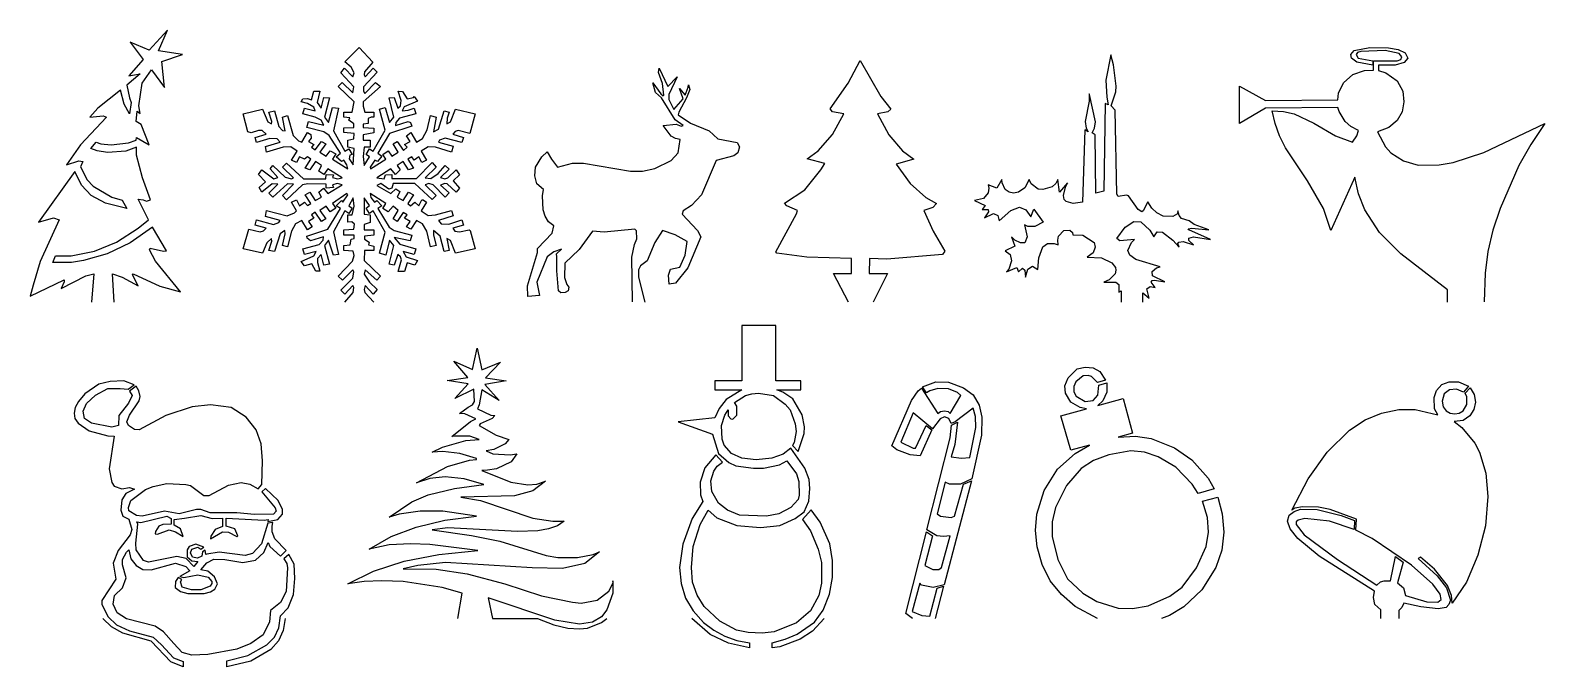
# Model space of a CAD drawing. Extents: x 4880 to 5757, y 411 to 780.
import ezdxf

# ---------------------------------------------------------------- set-up
doc = ezdxf.new("R2010")
doc.units = 0
doc.header["$LTSCALE"] = 23.026116
doc.header["$MEASUREMENT"] = 0

msp = doc.modelspace()

# ---------------------------------------------------------------- linework, layer by layer
at = {"linetype": 'Continuous'}
for points in [[(4928.509869, 622.395915), (4927.588824, 638.744458), (4933.115092, 636.902369), (4942.325538, 631.836623), (4939.101882, 638.283936), (4939.562404, 638.744458), (4954.989902, 631.606362), (4966.963482, 628.382706), (4952.457029, 646.112815), (4949.003112, 652.560127), (4949.233373, 653.711433), (4957.062252, 651.869344), (4958.674081, 652.099605), (4950.61494, 665.685014), (4937.720315, 656.704828), (4924.365168, 650.257516), (4910.779759, 646.573337), (4903.871925, 645.422031), (4893.04965, 645.422031), (4894.431217, 649.10621), (4903.641663, 649.10621), (4916.996811, 651.869344), (4929.891436, 657.165351), (4942.325538, 665.224491), (4948.312328, 670.059976), (4942.325538, 682.033556), (4945.318933, 681.573034), (4947.161023, 680.88225), (4949.463634, 681.573034), (4944.858411, 694.237397), (4941.404494, 707.362284), (4941.404494, 711.967507), (4935.187442, 709.664895), (4924.595429, 708.974112), (4918.608639, 709.895156), (4914.92446, 711.276723), (4918.148116, 714.960902), (4920.680989, 714.039857), (4926.667779, 713.349074), (4936.79927, 714.500379), (4941.174232, 716.112208), (4941.404494, 717.724036), (4948.772851, 713.349074), (4944.167628, 725.092393), (4941.174232, 726.934482), (4941.865016, 732.921272), (4943.476844, 731.539705), (4942.786061, 735.914667), (4944.62815, 749.039553), (4950.154418, 756.868433), (4957.522775, 746.506681), (4956.141208, 761.703917), (4968.114788, 765.618357), (4954.068857, 767.690707), (4959.364864, 779.664288), (4948.772851, 768.15123), (4937.720315, 772.756453), (4945.318933, 762.855223), (4937.029532, 753.414516), (4943.476844, 754.565821), (4935.878226, 747.888248), (4937.259793, 740.519891), (4938.411099, 737.987018), (4937.259793, 731.309444), (4934.266398, 736.835712), (4932.194047, 745.125114), (4919.069161, 734.5331), (4914.463938, 729.467355), (4922.062556, 730.158138), (4924.134907, 729.467355), (4908.93767, 713.349074), (4900.878529, 701.836016), (4908.016625, 704.138627), (4910.319237, 703.678105), (4908.93767, 700.68471), (4912.85211, 693.086092), (4916.306027, 689.401913), (4927.128302, 683.184862), (4933.115092, 681.342772), (4935.878226, 676.507288), (4923.444123, 679.730944), (4915.154721, 684.105906), (4909.628454, 690.092697), (4905.714014, 697.921576), (4884.760248, 668.678409), (4893.279911, 671.211281), (4896.733829, 670.059976), (4885.681293, 645.882554), (4881.536592, 632.297145), (4879.924764, 625.849833), (4899.496962, 635.29054), (4899.496962, 634.139235), (4897.885134, 630.224795), (4912.161326, 637.593152), (4916.766549, 638.744458), (4915.384983, 622.395915)], [(5062.061341, 622.395915), (5066.896826, 627.922183), (5067.127087, 630.915578), (5066.666565, 632.066884), (5062.061341, 627.001139), (5059.75873, 629.30375), (5066.666565, 636.211585), (5067.127087, 639.895764), (5066.666565, 641.047069), (5060.679774, 635.060279), (5058.146902, 637.362891), (5066.436303, 646.112815), (5067.357348, 649.336471), (5066.896826, 651.869344), (5061.370558, 652.329866), (5061.370558, 655.093), (5065.054737, 655.553523), (5065.74552, 658.777179), (5067.357348, 659.237701), (5067.357348, 661.07979), (5061.370558, 661.07979), (5061.370558, 664.303447), (5067.127087, 664.533708), (5067.587609, 667.527103), (5065.975781, 668.90867), (5063.67317, 668.678409), (5063.67317, 672.82311), (5066.206042, 672.82311), (5067.357348, 677.888855), (5066.896826, 682.724339), (5064.363953, 678.119116), (5066.206042, 676.737549), (5064.363953, 673.744154), (5062.061341, 675.125721), (5055.383768, 663.152141), (5058.377163, 650.027255), (5055.383768, 649.566732), (5052.620634, 658.316656), (5050.318022, 655.093), (5053.081156, 644.270726), (5049.8575, 643.810203), (5048.245672, 650.027255), (5046.173321, 647.724643), (5046.173321, 645.422031), (5047.554888, 640.356286), (5045.252277, 640.356286), (5042.949665, 644.500987), (5038.574703, 643.349681), (5036.732614, 645.882554), (5044.100971, 649.10621), (5045.482538, 651.639083), (5038.574703, 650.027255), (5037.653658, 653.250911), (5047.094366, 655.783784), (5049.396978, 658.316656), (5049.627239, 660.158746), (5042.028621, 657.856134), (5040.186531, 659.467962), (5039.95627, 660.619268), (5052.160112, 664.533708), (5059.528469, 676.507288), (5056.995596, 678.119116), (5059.988991, 681.112511), (5060.910036, 680.191467), (5063.67317, 684.566429), (5063.212647, 685.257212), (5054.923245, 679.500683), (5056.765335, 676.737549), (5053.541679, 674.665199), (5051.239067, 677.888855), (5047.554888, 675.355982), (5051.008806, 670.520498), (5048.475933, 669.138931), (5044.791754, 674.434938), (5042.719404, 672.82311), (5044.100971, 670.98102), (5040.877315, 669.138931), (5043.179926, 665.915275), (5040.416792, 664.303447), (5037.193136, 669.599453), (5033.508958, 667.757364), (5031.206346, 663.382402), (5028.903734, 654.402217), (5025.910339, 655.093), (5027.522167, 662.000835), (5027.291906, 663.842924), (5024.528772, 662.000835), (5021.305116, 651.639083), (5018.08146, 652.329866), (5019.693288, 657.625873), (5019.463027, 659.237701), (5016.930154, 656.704828), (5014.397281, 650.718038), (5003.114484, 653.250911), (5006.338141, 664.533708), (5013.015714, 663.152141), (5014.857804, 663.612663), (5016.469632, 665.224491), (5010.022319, 666.836319), (5010.943364, 670.059976), (5020.614333, 667.296842), (5023.837989, 668.448147), (5024.528772, 669.599453), (5016.009109, 671.902065), (5016.699893, 675.355982), (5028.673473, 672.362587), (5032.818174, 673.974415), (5033.96948, 675.125721), (5031.206346, 680.191467), (5033.96948, 681.573034), (5035.811569, 678.119116), (5038.574703, 680.191467), (5040.416792, 678.349377), (5042.258882, 679.500683), (5039.035225, 684.566429), (5041.798359, 685.947996), (5044.791754, 681.112511), (5048.475933, 683.184862), (5046.864105, 685.947996), (5049.627239, 688.250607), (5052.160112, 685.257212), (5060.449513, 690.322958), (5057.686379, 691.013741), (5054.923245, 690.322958), (5055.383768, 688.71113), (5051.239067, 688.250607), (5051.239067, 690.553219), (5040.647054, 690.78348), (5037.423397, 690.322958), (5028.212951, 681.573034), (5025.910339, 684.105906), (5032.357652, 690.553219), (5028.903734, 690.78348), (5020.384071, 683.184862), (5018.08146, 685.487473), (5023.147205, 690.553219), (5019.923549, 690.78348), (5013.936759, 685.947996), (5012.324931, 688.71113), (5016.009109, 691.934786), (5012.09467, 696.309748), (5013.936759, 698.842621), (5020.844594, 693.776875), (5023.147205, 694.467659), (5018.772243, 699.533404), (5020.384071, 701.375493), (5027.522167, 694.69792), (5031.206346, 693.776875), (5032.357652, 694.237397), (5025.910339, 700.454449), (5028.212951, 702.75706), (5038.114181, 693.776875), (5051.008806, 693.776875), (5051.239067, 696.309748), (5055.383768, 696.079487), (5054.923245, 694.467659), (5057.686379, 693.776875), (5060.449513, 694.237397), (5052.160112, 699.533404), (5049.8575, 696.309748), (5046.864105, 698.151837), (5048.475933, 701.375493), (5045.022016, 703.678105), (5041.798359, 698.842621), (5039.035225, 699.993926), (5042.258882, 705.059672), (5040.416792, 706.441239), (5038.574703, 705.059672), (5035.811569, 706.441239), (5033.96948, 703.217583), (5031.206346, 704.59915), (5034.430002, 709.664895), (5030.745824, 712.197768), (5026.370862, 711.967507), (5016.699893, 709.204373), (5016.009109, 712.428029), (5024.528772, 714.960902), (5022.916944, 716.802991), (5018.541982, 717.033252), (5010.943364, 714.730641), (5010.022319, 717.724036), (5016.469632, 719.566125), (5014.16702, 721.638475), (5012.09467, 721.638475), (5007.719708, 720.256908), (5005.877618, 720.947692), (5003.114484, 731.309444), (5014.397281, 734.072578), (5017.390676, 726.704221), (5019.463027, 725.552915), (5019.693288, 726.934482), (5018.08146, 732.230489), (5021.305116, 733.151533), (5023.837989, 723.941087), (5025.910339, 721.638475), (5027.522167, 721.408214), (5025.910339, 729.467355), (5028.903734, 730.3884), (5032.127391, 718.875342), (5035.120786, 715.651685), (5037.193136, 714.960902), (5040.416792, 720.48717), (5042.258882, 719.335864), (5042.489143, 717.263513), (5040.877315, 715.421424), (5044.100971, 713.579335), (5042.719404, 711.967507), (5044.791754, 710.58594), (5048.475933, 715.421424), (5051.008806, 714.039857), (5047.554888, 709.204373), (5051.239067, 706.901761), (5053.541679, 709.895156), (5056.765335, 708.283328), (5054.923245, 705.059672), (5063.67317, 699.533404), (5063.212647, 701.836016), (5061.370558, 704.59915), (5059.988991, 703.678105), (5056.995596, 706.441239), (5059.528469, 708.513589), (5052.850895, 718.875342), (5049.8575, 720.947692), (5039.95627, 723.480565), (5040.877315, 726.934482), (5049.8575, 724.862132), (5048.245672, 727.625266), (5044.791754, 729.467355), (5037.653658, 731.309444), (5038.574703, 734.5331), (5044.791754, 733.151533), (5044.100971, 735.223884), (5040.416792, 737.296234), (5036.732614, 738.217279), (5037.653658, 740.059368), (5040.416792, 740.289629), (5042.719404, 739.368585), (5044.100971, 744.43433), (5047.554888, 744.43433), (5045.94306, 737.987018), (5048.245672, 734.5331), (5049.8575, 740.750152), (5053.081156, 740.519891), (5050.318022, 729.467355), (5052.620634, 726.243699), (5054.923245, 734.993623), (5058.377163, 734.5331), (5055.383768, 721.408214), (5062.061341, 709.664895), (5064.363953, 711.046462), (5066.206042, 707.822806), (5064.824475, 707.362284), (5064.594214, 705.289933), (5066.896826, 701.836016), (5067.357348, 711.276723), (5063.67317, 711.967507), (5063.67317, 716.112208), (5067.127087, 716.802991), (5067.357348, 720.026647), (5061.370558, 720.48717), (5061.370558, 723.250304), (5067.127087, 723.480565), (5067.127087, 725.552915), (5064.363953, 727.625266), (5064.824475, 729.006833), (5061.370558, 729.467355), (5061.370558, 732.230489), (5066.206042, 732.230489), (5067.357348, 738.217279), (5058.146902, 747.197464), (5060.449513, 749.500076), (5066.666565, 743.513286), (5067.127087, 746.967203), (5059.75873, 755.026344), (5061.83108, 757.789478), (5066.666565, 752.723732), (5067.357348, 755.026344), (5065.74552, 758.25), (5062.061341, 761.473656), (5070.350743, 769.763058), (5078.179623, 761.243395), (5073.344138, 755.717127), (5073.113877, 753.875038), (5073.804661, 752.723732), (5078.409884, 757.789478), (5080.712495, 755.486866), (5072.883616, 746.967203), (5072.883616, 744.43433), (5073.574399, 743.052763), (5079.791451, 749.500076), (5082.554585, 747.197464), (5072.653355, 738.217279), (5072.653355, 735.684406), (5073.574399, 732.230489), (5078.870406, 732.230489), (5078.870406, 729.467355), (5077.258578, 729.467355), (5075.416489, 728.54631), (5075.416489, 725.783176), (5072.653355, 725.322654), (5072.653355, 723.480565), (5078.870406, 723.020042), (5078.870406, 720.256908), (5072.653355, 719.105603), (5072.653355, 716.112208), (5076.567795, 716.112208), (5076.567795, 711.967507), (5073.113877, 711.967507), (5072.653355, 706.6715), (5073.113877, 701.375493), (5076.337533, 706.441239), (5074.265183, 707.822806), (5076.337533, 711.046462), (5078.409884, 709.664895), (5085.317719, 721.868737), (5082.094062, 734.072578), (5085.317719, 734.993623), (5087.850591, 726.243699), (5090.383464, 729.467355), (5087.62033, 740.519891), (5090.613725, 740.750152), (5092.686076, 734.5331), (5094.297904, 735.914667), (5094.528165, 739.138324), (5092.916337, 744.43433), (5095.44921, 744.204069), (5097.982082, 740.059368), (5101.666261, 740.750152), (5102.126783, 741.440935), (5103.968873, 738.677801), (5096.370254, 735.454145), (5095.218948, 733.151533), (5098.672866, 733.381795), (5102.126783, 734.5331), (5103.047828, 731.309444), (5093.60712, 728.776571), (5091.53477, 726.243699), (5091.304509, 724.631871), (5098.672866, 726.934482), (5100.054433, 726.243699), (5100.745216, 724.171348), (5087.850591, 720.026647), (5081.173018, 708.513589), (5083.475629, 706.901761), (5080.942757, 703.678105), (5079.330928, 704.59915), (5076.567795, 700.454449), (5076.798056, 699.533404), (5085.778241, 705.059672), (5083.936152, 707.822806), (5087.159808, 709.895156), (5089.232158, 706.901761), (5092.916337, 709.204373), (5089.922942, 714.039857), (5092.225553, 715.421424), (5095.909732, 710.125417), (5097.982082, 711.967507), (5096.600515, 713.579335), (5099.824172, 715.421424), (5097.751821, 718.64508), (5100.284694, 720.48717), (5103.50835, 714.960902), (5106.962268, 717.033252), (5109.725402, 722.098998), (5111.567491, 730.3884), (5114.791147, 729.467355), (5113.40958, 720.947692), (5116.172714, 722.55952), (5119.39637, 733.151533), (5122.389765, 732.230489), (5121.23846, 728.776571), (5121.008198, 725.552915), (5123.080549, 726.704221), (5126.073944, 734.072578), (5137.356741, 731.309444), (5134.363346, 720.026647), (5127.685772, 721.638475), (5125.843683, 721.177953), (5124.462116, 719.566125), (5130.679167, 717.724036), (5129.758122, 714.730641), (5120.087154, 717.263513), (5116.863498, 716.112208), (5116.172714, 714.960902), (5124.692377, 712.65829), (5123.771332, 709.204373), (5114.560886, 711.967507), (5110.185924, 712.197768), (5106.271484, 709.664895), (5109.264879, 704.59915), (5106.501745, 703.217583), (5104.889917, 706.441239), (5102.126783, 704.59915), (5100.745216, 706.441239), (5098.442605, 705.059672), (5101.666261, 699.993926), (5098.903127, 698.842621), (5095.679471, 703.678105), (5092.225553, 701.375493), (5094.067643, 698.842621), (5091.304509, 696.309748), (5088.541375, 699.533404), (5080.482234, 694.237397), (5084.857196, 693.776875), (5085.54798, 696.079487), (5089.232158, 696.309748), (5089.232158, 694.007136), (5103.50835, 694.007136), (5112.488535, 703.217583), (5114.791147, 700.454449), (5108.574096, 694.237397), (5111.797752, 694.007136), (5115.942453, 696.77027), (5120.087154, 701.375493), (5122.389765, 699.303143), (5117.32402, 694.467659), (5119.856893, 693.776875), (5121.698982, 694.237397), (5126.534466, 698.842621), (5128.376556, 696.079487), (5124.692377, 692.625569), (5128.376556, 688.250607), (5126.534466, 685.947996), (5121.23846, 690.78348), (5119.856893, 691.013741), (5117.32402, 690.092697), (5122.389765, 685.717734), (5120.087154, 683.184862), (5113.179319, 690.322958), (5110.646446, 691.013741), (5108.574096, 690.322958), (5114.791147, 684.105906), (5112.488535, 681.803295), (5102.587306, 691.013741), (5089.922942, 691.013741), (5089.232158, 688.250607), (5087.390069, 687.790085), (5082.784846, 691.013741), (5080.482234, 689.862435), (5088.541375, 685.257212), (5091.53477, 688.020346), (5093.837382, 686.408518), (5092.225553, 683.184862), (5095.679471, 681.112511), (5098.903127, 685.947996), (5101.666261, 684.566429), (5098.442605, 679.500683), (5100.054433, 678.119116), (5102.587306, 680.191467), (5104.889917, 678.119116), (5106.501745, 681.573034), (5107.42279, 681.573034), (5109.264879, 680.191467), (5106.271484, 675.125721), (5110.185924, 672.592848), (5114.560886, 672.82311), (5123.771332, 675.355982), (5124.692377, 672.362587), (5116.172714, 669.599453), (5117.784542, 667.757364), (5122.159504, 667.527103), (5129.758122, 670.059976), (5130.679167, 666.836319), (5124.462116, 665.224491), (5125.613422, 663.382402), (5128.376556, 663.152141), (5133.902823, 664.303447), (5134.593607, 663.842924), (5137.356741, 653.250911), (5126.073944, 650.718038), (5123.080549, 658.086395), (5121.008198, 659.237701), (5122.389765, 652.329866), (5119.39637, 651.639083), (5117.093759, 660.619268), (5113.40958, 663.842924), (5113.40958, 661.07979), (5114.791147, 655.093), (5111.567491, 654.402217), (5109.49514, 663.382402), (5106.962268, 667.757364), (5103.50835, 669.599453), (5100.284694, 664.533708), (5097.751821, 665.915275), (5099.824172, 669.138931), (5096.600515, 670.98102), (5097.982082, 672.82311), (5095.679471, 674.204676), (5092.225553, 669.138931), (5089.922942, 670.520498), (5092.916337, 675.355982), (5089.922942, 677.888855), (5087.159808, 674.665199), (5083.936152, 676.507288), (5085.778241, 679.500683), (5076.567795, 685.257212), (5077.028317, 682.954601), (5079.100667, 680.191467), (5080.482234, 681.112511), (5083.475629, 678.119116), (5081.173018, 676.507288), (5087.62033, 665.685014), (5090.613725, 663.842924), (5100.745216, 661.07979), (5099.824172, 657.856134), (5090.613725, 659.698223), (5093.837382, 656.014045), (5103.047828, 653.250911), (5102.126783, 650.027255), (5095.679471, 651.639083), (5097.52156, 648.645688), (5103.968873, 646.573337), (5102.587306, 643.810203), (5097.982082, 645.19177), (5096.600515, 640.126025), (5092.916337, 640.126025), (5094.758426, 646.803598), (5094.297904, 648.645688), (5092.686076, 650.027255), (5090.613725, 643.810203), (5087.62033, 644.270726), (5090.383464, 655.093), (5087.850591, 658.316656), (5085.778241, 649.566732), (5082.094062, 650.718038), (5085.317719, 662.92188), (5078.409884, 675.125721), (5076.337533, 673.744154), (5074.265183, 676.737549), (5076.337533, 678.349377), (5073.113877, 682.724339), (5073.113877, 673.283632), (5076.567795, 672.82311), (5076.567795, 668.448147), (5073.113877, 667.296842), (5073.113877, 664.303447), (5078.870406, 664.303447), (5078.870406, 661.07979), (5073.344138, 660.619268), (5073.344138, 658.777179), (5076.107272, 657.165351), (5075.64675, 655.553523), (5078.870406, 654.862739), (5078.870406, 652.329866), (5073.344138, 652.329866), (5073.113877, 646.573337), (5082.554585, 637.362891), (5080.482234, 635.060279), (5073.804661, 641.047069), (5073.113877, 638.514197), (5076.337533, 633.908973), (5080.712495, 629.764273), (5078.409884, 627.001139), (5073.804661, 632.066884), (5073.113877, 629.764273), (5073.574399, 627.922183), (5078.870406, 622.395915)], [(5523.965228, 622.395915), (5523.965228, 627.691922), (5527.649407, 624.698527), (5526.26784, 629.994534), (5528.109929, 631.376101), (5531.103324, 630.915578), (5528.800713, 633.908973), (5529.261235, 634.830018), (5530.642802, 635.060279), (5536.629592, 634.139235), (5529.491496, 637.593152), (5529.261235, 640.126025), (5531.794108, 642.198375), (5533.866458, 642.889159), (5519.820528, 647.03386), (5516.36661, 649.566732), (5515.215304, 652.329866), (5517.287655, 656.935089), (5519.129744, 658.546918), (5510.610081, 657.856134), (5508.767992, 659.237701), (5513.603476, 665.685014), (5518.669222, 669.138931), (5522.813923, 668.90867), (5527.879668, 664.073185), (5530.18228, 660.158746), (5532.25463, 663.152141), (5535.248025, 662.92188), (5541.234815, 658.316656), (5544.918994, 654.171956), (5544.22821, 656.244306), (5544.688733, 657.165351), (5547.221606, 657.395612), (5553.208396, 655.553523), (5550.445262, 658.086395), (5550.445262, 659.467962), (5553.208396, 660.158746), (5563.109626, 658.546918), (5550.445262, 664.303447), (5550.215001, 664.763969), (5552.287351, 665.224491), (5562.188581, 664.303447), (5553.668918, 667.296842), (5550.675523, 669.369192), (5546.300561, 670.750759), (5544.918994, 672.592848), (5544.22821, 675.125721), (5543.997949, 673.513893), (5541.234815, 671.902065), (5535.708548, 672.132326), (5532.024369, 673.974415), (5529.030974, 676.737549), (5526.728362, 680.421728), (5524.19549, 675.125721), (5523.274445, 674.665199), (5521.202094, 676.046766), (5515.675827, 683.875645), (5514.524521, 684.336168), (5509.689036, 683.415123), (5508.767992, 684.79669), (5507.846947, 733.381795), (5505.544336, 735.914667), (5508.30747, 743.973808), (5508.537731, 747.427725), (5506.925903, 759.631567), (5505.314074, 765.388096), (5502.550941, 750.881643), (5503.011463, 740.980413), (5503.932507, 736.605451), (5502.090418, 737.296234), (5501.399635, 686.638779), (5496.794412, 685.487473), (5496.333889, 719.105603), (5494.4918, 720.256908), (5495.873367, 723.020042), (5496.56415, 726.704221), (5493.110233, 742.592241), (5492.879972, 742.822502), (5492.879972, 738.677801), (5490.57736, 726.934482), (5491.037883, 723.020042), (5492.189188, 720.947692), (5490.347099, 722.098998), (5488.965532, 680.191467), (5483.669525, 679.500683), (5479.524825, 680.651989), (5478.373519, 681.803295), (5477.912996, 684.105906), (5479.064302, 688.941391), (5480.215608, 691.474263), (5475.610385, 685.947996), (5474.68934, 693.316353), (5473.538034, 691.013741), (5471.465684, 689.171652), (5465.939416, 687.559824), (5463.406543, 687.790085), (5459.261842, 690.78348), (5458.110537, 693.316353), (5455.577664, 688.480868), (5451.893485, 685.947996), (5449.130351, 685.487473), (5446.597479, 685.947996), (5444.294867, 687.559824), (5442.452778, 691.474263), (5442.222517, 693.316353), (5439.459383, 688.250607), (5434.393637, 690.322958), (5434.854159, 688.250607), (5434.393637, 685.717734), (5431.630503, 682.263817), (5426.564758, 681.112511), (5432.551548, 678.349377), (5430.93972, 676.046766), (5434.393637, 676.046766), (5434.623898, 674.665199), (5432.321287, 671.211281), (5437.387032, 673.744154), (5439.919905, 672.592848), (5440.84095, 669.369192), (5447.518523, 675.355982), (5452.584269, 677.428333), (5456.268447, 675.816505), (5459.031581, 671.671804), (5460.873671, 676.277027), (5466.169677, 668.678409), (5461.334193, 666.145536), (5457.419753, 666.145536), (5455.347403, 667.066581), (5456.959231, 660.158746), (5455.577664, 656.704828), (5453.044791, 656.704828), (5449.821135, 658.316656), (5447.979046, 660.158746), (5449.821135, 654.862739), (5444.294867, 652.099605), (5447.058001, 650.027255), (5447.979046, 646.343076), (5446.367217, 641.507592), (5444.985651, 639.895764), (5450.972441, 642.428636), (5451.893485, 639.895764), (5454.196097, 641.968114), (5455.577664, 640.816808), (5456.038186, 636.902369), (5457.419753, 641.507592), (5459.952626, 643.11942), (5463.176282, 641.277331), (5463.636804, 647.954904), (5465.939416, 654.402217), (5468.70255, 656.244306), (5472.61699, 656.244306), (5474.919601, 655.553523), (5474.68934, 658.316656), (5475.149862, 660.619268), (5478.143258, 663.842924), (5481.597175, 664.073185), (5483.209003, 662.691618), (5483.439264, 661.310052), (5489.195793, 661.07979), (5495.643106, 656.935089), (5496.333889, 654.171956), (5495.182583, 650.948299), (5491.728666, 648.415427), (5500.018068, 647.954904), (5506.004858, 645.19177), (5508.077208, 642.428636), (5508.30747, 640.816808), (5507.846947, 638.744458), (5504.39303, 635.29054), (5501.399635, 633.908973), (5508.30747, 633.908973), (5509.919298, 632.527407), (5509.919298, 628.152444), (5511.300865, 628.843228), (5511.300865, 622.395915)], [(5700.345277, 622.395915), (5700.345277, 629.534011), (5673.17446, 650.257516), (5660.970619, 662.691618), (5652.450956, 675.816505), (5648.766777, 685.026951), (5646.694427, 694.69792), (5632.648496, 663.842924), (5628.503795, 676.507288), (5619.293349, 692.625569), (5606.398724, 711.737246), (5602.944806, 718.64508), (5600.411934, 725.783176), (5598.800105, 733.151533), (5605.247418, 732.691011), (5611.464469, 731.309444), (5622.977527, 726.013437), (5635.41163, 718.64508), (5645.31286, 714.960902), (5647.845732, 718.64508), (5648.766777, 721.638475), (5644.391815, 723.941087), (5640.937898, 726.934482), (5637.48398, 732.691011), (5636.793197, 734.993623), (5594.885666, 734.5331), (5579.91869, 725.783176), (5579.91869, 747.427725), (5594.885666, 739.138324), (5636.793197, 739.368585), (5637.253719, 743.283024), (5640.016853, 749.269815), (5645.543121, 754.105299), (5652.220695, 756.407911), (5657.516701, 756.638172), (5657.516701, 761.934178), (5671.10211, 761.934178), (5673.17446, 762.855223), (5673.865244, 764.23679), (5672.253415, 766.30914), (5664.194275, 767.920969), (5650.148344, 767.460446), (5648.075994, 766.769663), (5647.38521, 765.618357), (5648.536516, 763.546007), (5657.056179, 761.934178), (5657.056179, 759.401306), (5647.845732, 761.243395), (5644.622076, 763.546007), (5644.391815, 765.618357), (5646.233904, 767.920969), (5655.21409, 769.763058), (5666.036364, 769.532797), (5671.792893, 768.611752), (5675.707333, 766.539402), (5677.319161, 763.546007), (5675.246811, 761.013134), (5669.950804, 759.401306), (5660.279835, 759.401306), (5660.279835, 756.407911), (5664.654797, 755.026344), (5671.10211, 750.42112), (5674.325766, 744.43433), (5675.016549, 738.217279), (5674.095505, 732.46075), (5671.10211, 727.395004), (5666.266625, 723.480565), (5659.819313, 720.947692), (5664.424536, 712.197768), (5667.417931, 708.74385), (5674.786288, 704.138627), (5683.305951, 701.605755), (5695.509793, 701.836016), (5703.568933, 703.217583), (5721.299043, 708.974112), (5756.529, 725.783176), (5748.469859, 713.579335), (5741.562025, 701.375493), (5730.73975, 676.507288), (5726.595049, 664.073185), (5723.601654, 651.639083), (5721.989826, 639.20498), (5721.529304, 622.626177)], [(5228.54016, 622.626177), (5228.079638, 648.415427), (5229.691466, 655.783784), (5231.073033, 659.00744), (5230.842772, 663.612663), (5229.921727, 664.533708), (5212.191618, 662.92188), (5205.283783, 663.382402), (5197.685165, 652.790389), (5189.395763, 644.961509), (5189.165502, 636.672107), (5190.547069, 632.527407), (5191.698375, 631.14584), (5191.237852, 628.843228), (5189.626024, 627.922183), (5187.093151, 627.691922), (5185.711584, 628.843228), (5184.79054, 640.586547), (5184.79054, 648.645688), (5184.560279, 650.257516), (5187.323412, 653.02065), (5182.94845, 651.408822), (5179.034011, 648.645688), (5173.047221, 633.908973), (5174.659049, 626.310355), (5167.981475, 625.619572), (5167.751214, 631.836623), (5173.507743, 651.17856), (5173.507743, 653.481172), (5182.027406, 662.231096), (5182.94845, 666.606058), (5179.955055, 668.90867), (5177.882705, 672.132326), (5176.731399, 675.816505), (5176.501138, 683.875645), (5176.96166, 687.559824), (5173.047221, 690.78348), (5171.895915, 695.388703), (5172.356437, 700.454449), (5176.040616, 706.441239), (5179.034011, 709.434634), (5181.566883, 705.059672), (5185.020801, 700.454449), (5193.770725, 702.75706), (5200.218037, 702.75706), (5227.388854, 698.151837), (5234.296689, 698.151837), (5241.434785, 699.763665), (5250.875493, 704.368888), (5255.020194, 708.74385), (5256.171499, 716.57273), (5253.408365, 717.033252), (5250.875493, 718.414819), (5246.270269, 724.631871), (5253.868888, 725.322654), (5256.632022, 724.171348), (5257.783327, 724.631871), (5253.178104, 727.855527), (5245.349225, 740.519891), (5241.895307, 743.743547), (5240.283479, 749.269815), (5244.888702, 742.822502), (5246.270269, 741.671196), (5246.730792, 742.131719), (5245.809747, 748.809292), (5243.507136, 755.256605), (5243.967658, 757.789478), (5249.033403, 747.197464), (5254.32941, 752.723732), (5249.493926, 742.592241), (5249.493926, 739.598846), (5252.487321, 733.842317), (5257.783327, 740.059368), (5255.710977, 746.046158), (5258.934633, 742.131719), (5260.776723, 746.736942), (5261.006984, 748.118509), (5261.697767, 745.355375), (5259.855678, 740.519891), (5255.250455, 732.230489), (5255.020194, 730.848922), (5262.158289, 726.013437), (5272.980564, 721.408214), (5277.816048, 716.802991), (5289.098845, 714.730641), (5290.480412, 712.197768), (5289.559368, 708.74385), (5287.256756, 707.132022), (5276.895004, 704.368888), (5268.375341, 684.566429), (5262.618812, 678.349377), (5257.783327, 675.125721), (5257.322805, 673.283632), (5266.072729, 663.842924), (5268.14508, 660.158746), (5260.546461, 642.198375), (5253.408365, 633.448451), (5249.724187, 632.757668), (5249.263665, 638.053674), (5250.41497, 641.507592), (5255.941238, 642.658898), (5258.934633, 649.566732), (5260.085939, 657.395612), (5253.178104, 661.310052), (5245.809747, 663.842924), (5241.434785, 656.935089), (5237.059823, 646.343076), (5233.145383, 643.349681), (5231.994078, 641.047069), (5231.994078, 636.902369), (5235.678256, 622.395915)], [(5353.57197, 622.395915), (5344.822046, 638.974719), (5355.183798, 638.974719), (5355.183798, 647.724643), (5329.394548, 648.415427), (5312.124961, 650.718038), (5311.434178, 651.408822), (5323.407758, 673.513893), (5324.098542, 675.355982), (5317.88149, 678.119116), (5316.499923, 679.730944), (5328.243242, 687.329563), (5337.453689, 698.842621), (5339.7563, 702.526799), (5329.624809, 705.289933), (5336.072122, 709.895156), (5344.361524, 719.335864), (5350.808836, 731.309444), (5344.361524, 732.46075), (5342.979957, 734.302839), (5353.341709, 749.039553), (5360.249544, 762.16444), (5372.223124, 741.440935), (5377.979653, 734.072578), (5376.367825, 732.46075), (5370.381035, 731.309444), (5376.828347, 719.105603), (5384.887488, 709.895156), (5391.3348, 705.059672), (5381.203309, 702.296538), (5389.26245, 691.013741), (5398.242635, 682.954601), (5404.459686, 679.500683), (5402.387336, 677.198072), (5397.091329, 675.355982), (5402.617597, 663.382402), (5409.295171, 651.869344), (5407.913604, 650.027255), (5375.677041, 647.264121), (5365.775811, 647.724643), (5365.54555, 638.974719), (5376.137564, 638.974719), (5367.848162, 622.395915)], [(5339.526039, 439.338293), (5332.618204, 431.969936), (5325.480108, 427.364713), (5313.736789, 422.989751), (5309.361827, 422.298967), (5309.361827, 425.292363), (5316.960446, 427.364713), (5323.86828, 430.358108), (5333.76951, 437.265943), (5338.835256, 444.173778), (5342.519434, 453.384224), (5344.361524, 463.055193), (5344.361524, 472.956423), (5342.749695, 482.627391), (5337.223428, 495.061494), (5331.927421, 502.19959), (5326.861675, 496.673322), (5331.466899, 489.995748), (5336.072122, 479.403735), (5337.914211, 471.805117), (5337.914211, 459.831537), (5336.302383, 452.693441), (5331.466899, 443.713255), (5323.407758, 436.805421), (5310.513133, 431.739675), (5303.605298, 430.81863), (5295.546158, 431.279153), (5288.638323, 432.66072), (5278.967354, 437.726465), (5269.987169, 446.246128), (5265.842468, 452.923702), (5263.309595, 460.292059), (5262.618812, 468.811722), (5263.539856, 481.015563), (5267.684557, 493.679927), (5272.289781, 501.969329), (5277.355526, 497.594367), (5288.868584, 493.219405), (5302.684254, 492.068099), (5313.736789, 493.219405), (5322.716975, 497.133844), (5327.78272, 501.048284), (5330.545854, 507.265335), (5331.236637, 514.633693), (5330.776115, 519.699438), (5328.243242, 526.377012), (5320.184102, 537.89007), (5315.80914, 534.436152), (5309.131566, 532.133541), (5300.151381, 531.212496), (5291.861979, 532.133541), (5285.875189, 534.896675), (5281.500227, 539.732159), (5280.348921, 543.186076), (5280.11866, 551.014956), (5281.960749, 557.001746), (5283.802839, 559.995141), (5283.802839, 556.541224), (5285.414667, 554.929396), (5286.565972, 554.699134), (5288.868584, 557.001746), (5288.868584, 562.297753), (5287.487017, 564.370103), (5293.93433, 568.284543), (5297.618508, 569.435849), (5301.532948, 569.66611), (5310.052611, 568.284543), (5316.960446, 563.449059), (5319.723579, 559.995141), (5322.716975, 551.936001), (5323.177497, 547.561038), (5322.026191, 541.113726), (5321.105146, 539.501898), (5324.328803, 536.04798), (5327.78272, 546.409733), (5328.012981, 550.324172), (5326.631414, 557.232007), (5321.335408, 566.442454), (5315.578879, 570.356893), (5312.124961, 571.73846), (5325.940631, 571.73846), (5325.940631, 576.804206), (5311.434178, 576.804206), (5311.434178, 608.810507), (5291.861979, 608.810507), (5291.861979, 576.804206), (5276.20422, 576.804206), (5276.20422, 571.73846), (5291.861979, 571.73846), (5282.651533, 565.981931), (5278.737093, 560.916186), (5276.20422, 555.389918), (5255.020194, 553.087306), (5274.822653, 545.94921), (5278.276571, 534.896675), (5284.263361, 529.600668), (5288.408062, 527.758579), (5298.539553, 526.377012), (5304.296082, 526.377012), (5313.506528, 528.219101), (5317.88149, 530.521713), (5323.407758, 523.153356), (5324.789325, 518.548132), (5325.019586, 510.719253), (5324.328803, 508.18638), (5320.184102, 503.581157), (5313.276267, 499.896978), (5306.138171, 498.515411), (5290.480412, 499.206195), (5283.572577, 501.969329), (5278.276571, 506.11403), (5274.362131, 512.791603), (5273.901609, 519.008655), (5275.513437, 524.534922), (5277.585787, 527.528318), (5280.579182, 529.830929), (5276.664743, 533.97563), (5270.447691, 526.607273), (5267.684557, 518.317871), (5267.914818, 510.949514), (5269.296385, 507.035074), (5263.079334, 497.133844), (5257.553066, 482.39713), (5255.710977, 468.811722), (5256.632022, 459.601275), (5259.164894, 451.081612), (5263.539856, 443.713255), (5269.526647, 437.035682), (5275.513437, 432.66072), (5281.960749, 429.206802), (5288.868584, 426.673929), (5296.236941, 425.292363), (5296.236941, 422.298967), (5284.0331, 425.062101), (5273.441086, 430.127847), (5262.849073, 439.338293)], [(5127.455511, 439.338293), (5129.988384, 454.075008), (5118.245064, 457.298664), (5095.679471, 460.752581), (5083.475629, 461.213103), (5073.113877, 460.752581), (5063.67317, 459.371014), (5078.640145, 466.739371), (5096.370254, 472.4959), (5116.402975, 476.41034), (5138.968569, 478.712952), (5111.106969, 482.166869), (5100.284694, 482.627391), (5087.62033, 481.936608), (5076.107272, 479.403735), (5088.771636, 486.772092), (5103.278089, 492.29836), (5119.856893, 496.2128), (5138.277785, 498.515411), (5118.705587, 501.508806), (5105.580701, 501.508806), (5093.376859, 499.666717), (5087.62033, 498.054889), (5100.745216, 506.804813), (5110.185924, 510.949514), (5125.38316, 514.633693), (5142.422486, 516.936304), (5131.139689, 520.15996), (5120.087154, 521.311266), (5111.106969, 520.390222), (5103.50835, 517.857349), (5121.468721, 527.298056), (5134.133085, 530.982235), (5138.277785, 531.442757), (5138.277785, 531.90328), (5128.606817, 534.896675), (5118.705587, 536.04798), (5112.488535, 535.587458), (5118.475326, 538.580853), (5132.060734, 542.265032), (5139.659352, 542.955815), (5134.363346, 544.797905), (5125.613422, 544.797905), (5124.001593, 544.567643), (5134.823868, 553.317567), (5137.817263, 554.929396), (5131.369951, 557.69253), (5128.376556, 557.922791), (5133.442301, 561.606969), (5135.975174, 562.988536), (5137.12648, 564.830625), (5136.665957, 571.968721), (5125.613422, 566.672715), (5133.442301, 575.192378), (5121.23846, 577.034467), (5133.21204, 578.876556), (5125.152899, 588.317264), (5135.975174, 583.481779), (5138.508047, 595.685621), (5141.27118, 583.251518), (5152.093455, 587.62648), (5143.343531, 578.646295), (5155.317111, 576.804206), (5143.11327, 574.731855), (5151.402672, 565.521409), (5141.27118, 571.73846), (5139.659352, 562.988536), (5138.738308, 560.685925), (5146.567187, 557.001746), (5148.869799, 556.771485), (5147.257971, 555.159657), (5140.350136, 551.936001), (5139.659352, 551.014956), (5149.560582, 545.488688), (5156.928939, 542.955815), (5154.856589, 540.422943), (5148.179015, 537.199286), (5143.804053, 536.278242), (5147.718493, 534.666414), (5157.619723, 533.97563), (5161.534163, 534.666414), (5158.310506, 530.06119), (5149.790843, 525.916489), (5144.494837, 525.225706), (5141.27118, 524.995445), (5158.080245, 518.317871), (5167.981475, 516.706043), (5173.047221, 517.166565), (5178.112966, 518.778393), (5170.744609, 513.252126), (5160.152596, 510.258731), (5129.067339, 509.567947), (5140.580397, 507.725858), (5170.744609, 497.364106), (5182.487928, 495.752277), (5188.935241, 495.752277), (5185.020801, 492.989144), (5179.955055, 491.147054), (5173.738004, 489.995748), (5161.994685, 489.765487), (5121.698982, 491.837838), (5112.488535, 490.686532), (5135.28439, 487.462876), (5151.632933, 484.008958), (5178.573488, 475.719557), (5185.251062, 474.568251), (5196.76412, 474.568251), (5205.744305, 476.41034), (5209.428484, 478.022168), (5200.908821, 471.114333), (5188.014196, 468.351199), (5170.514348, 468.581461), (5120.317415, 471.805117), (5104.199134, 469.963028), (5095.679471, 468.120938), (5114.791147, 467.890677), (5132.751518, 465.127543), (5154.626328, 459.371014), (5175.810354, 452.463179), (5193.770725, 448.779001), (5198.83647, 448.318479), (5208.046917, 449.930307), (5214.724491, 455.226313), (5217.257363, 460.061798), (5217.027102, 461.213103), (5217.027102, 454.075008), (5213.573185, 444.404039), (5210.57979, 440.259338), (5205.283783, 437.265943), (5197.915426, 436.114637), (5183.639234, 438.417249), (5144.955359, 451.311874), (5147.488232, 439.338293), (5173.507743, 439.338293), (5182.94845, 435.654115), (5191.007591, 433.812025), (5197.915426, 433.351503), (5202.520649, 433.812025), (5210.57979, 437.035682), (5213.573185, 439.338293)], [(5497.715456, 439.338293), (5484.820831, 446.246128), (5476.761691, 453.153963), (5470.314378, 461.213103), (5465.709155, 470.653811), (5462.71576, 480.785302), (5461.794715, 490.22601), (5462.485499, 499.666717), (5466.860461, 513.482387), (5474.459079, 525.686228), (5484.820831, 534.896675), (5493.110233, 539.732159), (5482.287958, 536.738764), (5476.531429, 556.541224), (5491.268144, 560.685925), (5487.583965, 561.376708), (5482.287958, 564.600364), (5479.064302, 569.66611), (5478.834041, 574.041072), (5480.67613, 578.646295), (5485.972137, 583.712041), (5490.57736, 584.863346), (5495.182583, 584.402824), (5499.097023, 582.330474), (5502.320679, 577.264728), (5497.715456, 575.883161), (5494.261539, 579.337079), (5492.189188, 580.027862), (5489.426054, 579.797601), (5485.051092, 576.343683), (5483.899787, 573.58055), (5483.899787, 570.587154), (5485.281354, 568.054282), (5490.57736, 564.830625), (5495.182583, 565.521409), (5497.945717, 568.514804), (5498.40624, 574.271333), (5503.011463, 575.6529), (5503.011463, 570.356893), (5500.708851, 565.291148), (5497.945717, 562.528014), (5512.45217, 566.672715), (5517.978438, 546.639994), (5509.689036, 544.337382), (5519.590266, 544.797905), (5528.800713, 543.416338), (5542.15586, 538.120331), (5552.287351, 531.212496), (5561.728059, 520.620483), (5565.181976, 514.403431), (5555.97153, 511.640298), (5552.517612, 517.166565), (5543.076905, 526.837534), (5532.715152, 532.824324), (5524.886273, 535.587458), (5517.057394, 536.278242), (5504.162769, 533.97563), (5495.412845, 530.751974), (5488.274749, 526.146751), (5479.755086, 516.245521), (5473.307773, 503.581157), (5471.465684, 495.291755), (5471.465684, 486.772092), (5474.68934, 473.416945), (5480.215608, 462.364409), (5489.195793, 454.075008), (5497.254934, 449.239523), (5509.689036, 445.325083), (5517.978438, 445.094822), (5526.958623, 446.70665), (5539.622987, 452.232918), (5546.761083, 457.528925), (5555.050485, 468.581461), (5560.576753, 481.015563), (5561.95832, 489.304965), (5561.267536, 497.824628), (5558.504402, 507.265335), (5567.254326, 509.567947), (5569.787199, 499.896978), (5570.708244, 489.304965), (5569.556938, 478.943213), (5566.103021, 468.811722), (5558.04388, 455.917097), (5547.682128, 446.015867), (5539.392726, 441.180383), (5534.787503, 439.338293)], [(5027.522167, 439.338293), (5026.370862, 432.430458), (5023.607728, 426.443668), (5019.232766, 421.377923), (5007.489447, 414.700349), (4993.673777, 411.476693), (4993.673777, 414.93061), (5005.877618, 417.924005), (5016.930154, 424.141057), (5021.305116, 428.516019), (5023.837989, 434.042287), (5024.759034, 440.950121), (5029.133996, 445.555345), (5032.357652, 453.153963), (5033.048435, 462.59467), (5032.587913, 470.884072), (5029.594518, 476.41034), (5026.601123, 473.877467), (5028.443212, 471.114333), (5028.903734, 468.581461), (5027.98269, 454.996052), (5024.759034, 448.54874), (5019.002505, 443.943516), (5018.311721, 437.496204), (5014.627542, 429.897586), (5007.489447, 424.83184), (4999.430306, 421.608184), (4982.621241, 418.614789), (4973.410795, 418.154267), (4967.884527, 419.766095), (4963.049043, 424.83184), (4957.062252, 431.739675), (4952.226768, 434.963331), (4935.647965, 439.108032), (4930.121697, 442.56195), (4927.819085, 447.627695), (4928.74013, 452.693441), (4933.345353, 457.068403), (4935.417703, 462.824932), (4933.345353, 470.42355), (4933.345353, 473.416945), (4935.647965, 477.791907), (4937.029532, 479.173474), (4938.180837, 473.877467), (4941.174232, 469.963028), (4945.088672, 467.660416), (4949.924157, 467.430155), (4963.970087, 471.344595), (4969.956877, 469.502505), (4972.259489, 466.969632), (4966.50296, 463.745976), (4968.805572, 463.055193), (4976.864712, 464.667021), (4982.851502, 463.285454), (4984.923853, 460.752581), (4984.923853, 459.601275), (4984.002808, 457.989447), (4978.706802, 455.917097), (4973.180534, 455.917097), (4967.884527, 457.528925), (4966.963482, 460.52232), (4967.654266, 461.903887), (4965.581915, 463.055193), (4963.970087, 460.752581), (4963.739826, 457.298664), (4966.963482, 454.996052), (4971.108183, 453.844746), (4980.548891, 453.844746), (4984.233069, 454.765791), (4986.765942, 456.377619), (4988.37777, 459.371014), (4986.535681, 463.515715), (4982.621241, 466.739371), (4978.706802, 467.430155), (4982.160719, 471.574856), (4986.075159, 473.647206), (4992.522471, 473.416945), (5002.884223, 471.805117), (5010.25258, 473.186684), (5015.088065, 477.561646), (5017.620938, 483.318175), (5018.541982, 481.015563), (5024.759034, 475.489295), (5027.98269, 478.712952), (5021.535377, 485.390525), (5019.923549, 489.535226), (5019.923549, 492.758882), (5020.384071, 494.831233), (5017.390676, 494.600972), (5013.706498, 482.627391), (5008.640752, 476.870862), (5004.26579, 475.719557), (4989.298815, 477.791907), (4982.160719, 476.640601), (4981.469935, 476.41034), (4981.239674, 478.943213), (4979.627846, 478.022168), (4979.167324, 475.489295), (4976.634451, 474.33799), (4973.871317, 474.798512), (4972.720011, 477.331385), (4973.410795, 479.403735), (4976.864712, 480.555041), (4978.706802, 479.403735), (4980.31863, 480.555041), (4975.713406, 482.39713), (4971.798967, 481.015563), (4970.647661, 479.173474), (4970.647661, 475.028773), (4973.410795, 472.726161), (4976.864712, 472.265639), (4974.562101, 469.502505), (4970.187139, 474.107728), (4964.660871, 475.259034), (4948.312328, 472.035378), (4945.549194, 472.956423), (4941.174232, 479.173474), (4940.943971, 482.857653), (4942.095277, 493.910188), (4941.634755, 495.291755), (4943.937366, 494.831233), (4958.904342, 498.515411), (4961.437215, 497.133844), (4961.437215, 493.910188), (4956.60173, 493.679927), (4954.299119, 492.758882), (4952.457029, 489.765487), (4952.226768, 488.38392), (4953.608335, 488.153659), (4960.285909, 490.686532), (4963.970087, 489.535226), (4968.345049, 486.772092), (4966.963482, 491.147054), (4963.279304, 493.449666), (4963.279304, 496.673322), (4969.266094, 497.364106), (4978.706802, 498.975934), (4985.154114, 497.133844), (4991.140904, 497.364106), (4991.140904, 492.528621), (4986.996203, 490.916793), (4984.463331, 487.002353), (4984.233069, 485.390525), (4991.140904, 489.535226), (4994.594822, 489.304965), (4999.430306, 486.772092), (5000.121089, 487.232615), (4998.279, 491.147054), (4993.213255, 492.758882), (4993.213255, 497.364106), (5015.318326, 496.2128), (5017.620938, 496.673322), (5017.390676, 495.522016), (5023.147205, 496.673322), (5025.910339, 499.666717), (5025.910339, 502.429851), (5023.377467, 507.725858), (5016.009109, 514.633693), (5013.936759, 512.561342), (5021.765638, 503.350896), (5022.226161, 501.508806), (5020.614333, 499.666717), (5009.792058, 499.436456), (4999.430306, 500.587762), (4984.002808, 500.587762), (4978.706802, 502.429851), (4976.173929, 502.429851), (4966.042438, 499.896978), (4957.522775, 501.508806), (4944.62815, 498.515411), (4941.404494, 498.975934), (4937.029532, 501.739068), (4936.79927, 503.581157), (4938.180837, 507.725858), (4946.7005, 513.942909), (4951.075462, 515.784998), (4958.904342, 517.396827), (4969.956877, 516.936304), (4972.720011, 516.245521), (4980.31863, 510.488992), (4983.542286, 510.488992), (4994.594822, 516.475782), (5001.963179, 518.08761), (5007.028924, 517.166565), (5011.864409, 514.403431), (5013.936759, 516.936304), (5014.397281, 530.521713), (5013.476237, 540.422943), (5010.713103, 548.482083), (5004.956574, 555.85044), (4996.20665, 561.376708), (4984.233069, 562.988536), (4973.641056, 561.83723), (4958.443819, 556.771485), (4943.016322, 548.482083), (4940.253188, 548.712344), (4936.79927, 551.014956), (4935.878226, 553.087306), (4937.259793, 557.001746), (4943.016322, 565.291148), (4943.476844, 567.824021), (4942.786061, 571.047677), (4941.174232, 573.810811), (4937.259793, 570.817416), (4938.871621, 568.284543), (4936.79927, 563.909581), (4931.273003, 556.771485), (4931.042741, 551.014956), (4927.128302, 550.093911), (4915.384983, 552.396523), (4911.240282, 555.159657), (4910.549498, 559.304358), (4912.391587, 563.67932), (4917.687594, 568.514804), (4924.82569, 572.429244), (4931.963786, 572.429244), (4936.569009, 571.968721), (4940.022927, 574.501594), (4934.036136, 576.804206), (4926.207257, 576.573945), (4919.529683, 574.962117), (4911.470543, 569.435849), (4907.786364, 564.830625), (4905.944275, 561.376708), (4905.253491, 558.153052), (4905.714014, 555.159657), (4907.556103, 552.396523), (4914.003416, 548.021561), (4924.82569, 545.028166), (4928.509869, 544.797905), (4925.516474, 525.916489), (4927.128302, 518.08761), (4928.509869, 516.01526), (4932.884831, 514.403431), (4937.259793, 515.094215), (4940.253188, 514.17317), (4935.187442, 511.640298), (4932.884831, 507.956119), (4932.424308, 501.969329), (4933.575614, 498.515411), (4937.029532, 496.903583), (4938.64136, 490.916793), (4937.720315, 487.693137), (4930.81248, 478.712952), (4927.819085, 471.344595), (4929.430913, 462.134148), (4921.371773, 449.700045), (4921.371773, 447.397434), (4925.055951, 440.259338), (4929.891436, 435.654115), (4937.259793, 432.200197), (4951.075462, 428.516019), (4955.910947, 424.141057), (4962.818781, 416.542438), (4968.345049, 414.470088), (4968.345049, 411.476693), (4961.206953, 414.239827), (4949.924157, 426.213407), (4933.575614, 430.81863), (4926.898041, 434.502809), (4921.832295, 439.338293)], [(5390.644017, 439.338293), (5386.729577, 442.331688), (5398.703157, 489.535226), (5402.157075, 487.232615), (5397.782113, 469.963028), (5402.387336, 467.660416), (5405.841253, 467.660416), (5407.453081, 468.811722), (5412.288566, 487.232615), (5408.604387, 486.772092), (5404.689948, 487.232615), (5398.933419, 490.686532), (5412.288566, 543.87686), (5413.20961, 551.245217), (5416.663528, 552.857045), (5415.0517, 539.96242), (5412.979349, 532.824324), (5418.966139, 532.133541), (5423.801624, 532.594063), (5427.255541, 549.86365), (5427.02528, 556.310963), (5425.643713, 561.146447), (5415.281961, 553.087306), (5412.979349, 552.166262), (5411.597782, 555.159657), (5409.06491, 556.080701), (5406.532037, 554.929396), (5402.157075, 549.172867), (5390.874278, 558.383313), (5383.736182, 541.343987), (5390.874278, 537.89007), (5392.255845, 537.89007), (5398.472896, 551.014956), (5401.696552, 548.482083), (5395.018979, 533.515108), (5389.26245, 533.97563), (5381.43357, 536.969025), (5378.670436, 539.271637), (5389.953233, 565.521409), (5393.867673, 571.047677), (5395.709762, 572.659505), (5405.15047, 557.922791), (5406.762298, 559.074096), (5409.06491, 559.534619), (5411.13726, 559.074096), (5412.288566, 557.922791), (5418.505617, 568.284543), (5416.663528, 570.126632), (5411.367521, 572.198983), (5405.15047, 572.429244), (5400.545247, 571.047677), (5398.703157, 569.896371), (5396.400546, 573.350288), (5403.999164, 576.343683), (5411.367521, 576.113422), (5420.117445, 572.889766), (5425.643713, 568.745065), (5429.09763, 562.758275), (5430.709459, 555.85044), (5430.479197, 545.488688), (5424.95293, 520.15996), (5418.275356, 517.166565), (5412.058305, 517.166565), (5409.525432, 518.317871), (5404.920209, 499.896978), (5406.762298, 498.515411), (5412.979349, 497.824628), (5414.821439, 498.515411), (5420.117445, 517.166565), (5424.722668, 519.008655), (5408.834648, 458.910492), (5402.617597, 457.298664), (5395.709762, 458.680231), (5394.788718, 459.831537), (5390.413756, 443.482994), (5395.940023, 441.180383), (5400.545247, 440.71986), (5404.920209, 456.838141), (5408.604387, 457.989447), (5403.768903, 439.338293)], [(5661.661402, 439.338293), (5661.661402, 444.404039), (5658.207485, 447.397434), (5657.516701, 451.542135), (5657.977224, 455.226313), (5625.970922, 475.489295), (5613.53682, 485.620786), (5609.161858, 491.147054), (5607.550029, 495.752277), (5608.701335, 499.206195), (5611.464469, 501.278545), (5615.148648, 502.660112), (5624.819616, 502.429851), (5638.635286, 498.975934), (5646.464166, 495.982539), (5646.233904, 490.916793), (5631.957712, 495.752277), (5617.681521, 497.133844), (5613.767081, 496.2128), (5612.615775, 495.291755), (5612.615775, 493.679927), (5617.220998, 487.693137), (5636.562936, 473.416945), (5659.35879, 458.680231), (5661.431141, 460.52232), (5663.503491, 461.213103), (5667.18767, 461.213103), (5670.181065, 475.259034), (5674.556027, 472.035378), (5671.332371, 460.061798), (5674.786288, 457.068403), (5675.937594, 452.693441), (5688.371697, 449.009262), (5694.588748, 448.779001), (5696.661098, 450.390829), (5695.970315, 453.384224), (5691.825614, 459.140753), (5679.391511, 470.193289), (5656.595657, 485.620786), (5647.154949, 490.456271), (5647.615471, 496.903583), (5632.418235, 502.429851), (5625.5104, 503.811418), (5616.299954, 504.041679), (5611.924992, 503.120635), (5610.082902, 501.969329), (5619.52361, 520.15996), (5630.576145, 535.587458), (5643.47077, 548.251822), (5652.681217, 554.238612), (5662.121924, 558.153052), (5672.023154, 560.225402), (5681.463862, 560.225402), (5694.588748, 557.232007), (5692.746659, 560.685925), (5692.516398, 567.133237), (5693.897964, 571.277938), (5696.89136, 574.731855), (5701.266322, 576.343683), (5706.562328, 576.343683), (5712.318857, 573.810811), (5709.555723, 570.356893), (5705.411022, 571.968721), (5701.496583, 571.73846), (5698.272927, 569.435849), (5697.121621, 565.060887), (5697.812404, 561.83723), (5699.424232, 559.534619), (5701.726844, 558.153052), (5704.489978, 557.69253), (5707.022851, 558.153052), (5709.325462, 559.534619), (5711.397813, 563.218797), (5711.397813, 567.593759), (5710.476768, 569.66611), (5713.470163, 572.889766), (5715.772775, 568.975326), (5716.463558, 564.600364), (5715.542514, 560.225402), (5713.239902, 556.541224), (5709.325462, 554.008351), (5704.029456, 553.317567), (5708.634679, 549.86365), (5716.003036, 540.883465), (5718.76617, 535.587458), (5722.450348, 523.383617), (5723.601654, 510.028469), (5722.220087, 492.989144), (5717.845125, 475.949818), (5711.167551, 460.292059), (5702.87815, 448.318479), (5702.647889, 452.693441), (5700.345277, 458.44997), (5692.746659, 467.890677), (5684.687518, 474.798512), (5683.305951, 474.107728), (5694.358487, 463.976237), (5699.654493, 457.068403), (5701.957105, 449.930307), (5701.03606, 447.397434), (5699.424232, 445.785606), (5694.819009, 444.864561), (5684.917779, 446.015867), (5675.016549, 448.318479), (5673.865244, 445.785606), (5672.023154, 443.943516), (5672.023154, 439.338293)]]:
    msp.add_lwpolyline(points, dxfattribs=at)

doc.saveas('drawing.dxf')
